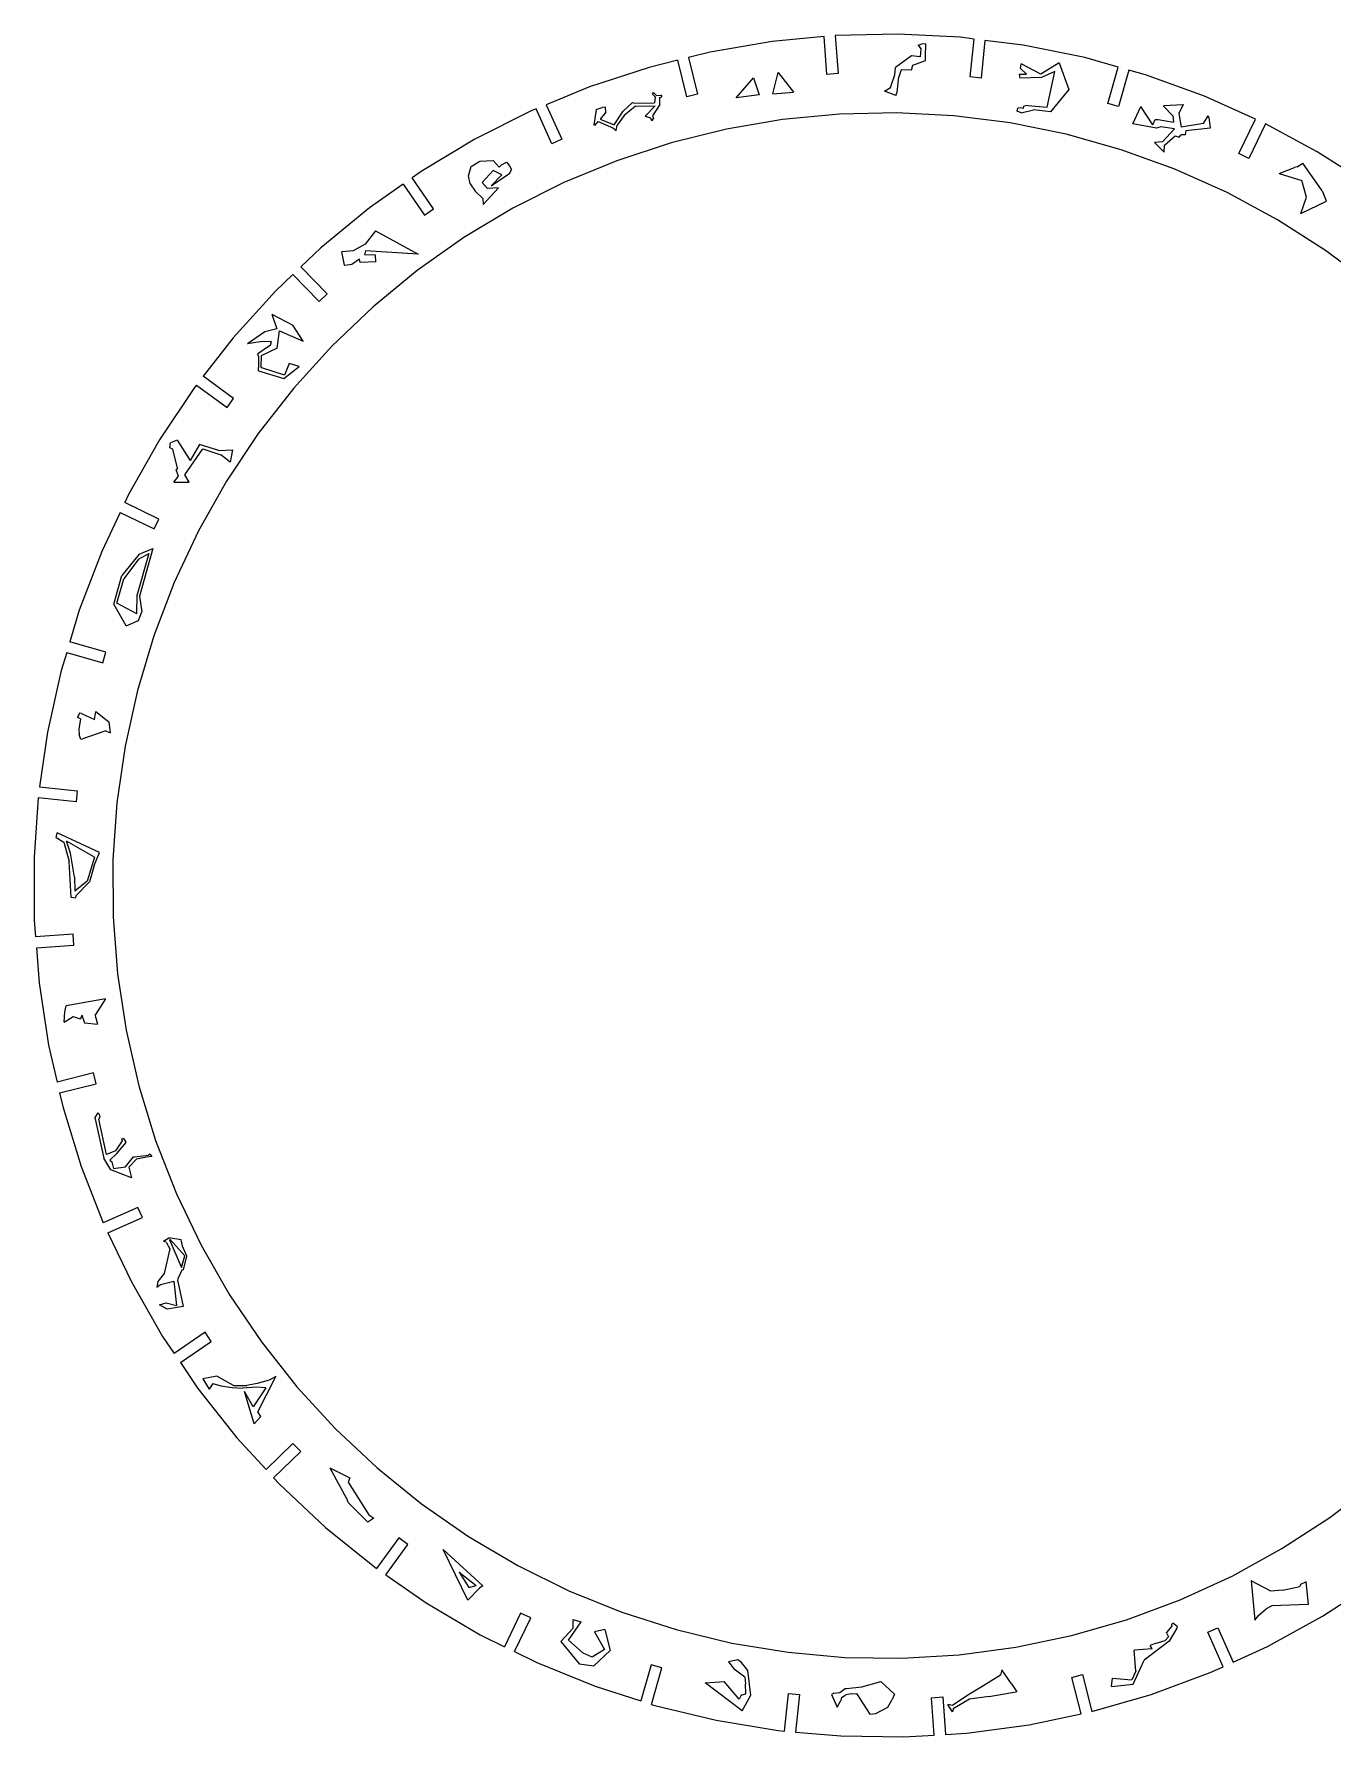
# Model space of a CAD drawing. Extents: x -761 to 761, y -265 to 265.
# Drawn here: x -497.5 to -379.5, y -257.9 to -103.3 of the extents above; entities that cross this region are included whole.
import ezdxf

# ---------------------------------------------------------------- set-up
doc = ezdxf.new("R2010")
doc.units = 0
doc.header["$MEASUREMENT"] = 0
doc.layers.get('0').update_dxf_attribs({"linetype": 'CONTINUOUS'})

msp = doc.modelspace()

# ---------------------------------------------------------------- linework, layer by layer
for p, q in [((-425.74, -103.49), (-430.45, -103.94)), ((-425.49, -106.94), (-425.74, -103.49)), ((-419.05, -103.27), (-424.73, -103.39)), ((-424.73, -103.39), (-424.48, -106.86)), ((-413.34, -103.56), (-419.05, -103.27)), ((-412.12, -103.72), (-413.34, -103.56)), ((-436.09, -104.91), (-438.06, -105.4)), ((-430.45, -103.94), (-436.09, -104.91)), ((-417.2, -104.28), (-416.94, -104.18)), ((-417.2, -104.28), (-416.95, -104.6)), ((-416.95, -104.6), (-417.03, -105.33)), ((-416.49, -104.14), (-416.94, -104.18)), ((-416.54, -105.29), (-416.49, -104.14)), ((-412.49, -107.15), (-412.12, -103.72)), ((-411.13, -103.84), (-411.48, -107.26)), ((-407.67, -104.28), (-411.13, -103.84)), ((-402.07, -105.41), (-407.67, -104.28)), ((-441.64, -106.29), (-447.07, -108.07)), ((-439.04, -105.64), (-441.64, -106.29)), ((-438.21, -108.96), (-439.04, -105.64)), ((-438.06, -105.4), (-437.23, -108.72)), ((-419.32, -106.98), (-419.25, -106.3)), ((-417.81, -105.25), (-419.25, -106.3)), ((-418.73, -106.53), (-418.96, -107.15)), ((-417.8, -106.56), (-418.73, -106.53)), ((-417.03, -105.33), (-417.81, -105.25)), ((-417.8, -106.56), (-417.68, -106.09)), ((-417.68, -106.09), (-416.52, -105.66)), ((-416.52, -105.66), (-416.54, -105.29)), ((-407.91, -106.38), (-407.84, -105.96)), ((-407.91, -106.38), (-407.37, -106.92)), ((-406.05, -106.92), (-407.84, -105.96)), ((-404.4, -105.89), (-406.05, -106.92)), ((-404.78, -106.66), (-406.01, -107.22)), ((-405.47, -109.92), (-404.78, -106.66)), ((-404.4, -105.89), (-403.51, -108.31)), ((-399.03, -106.27), (-402.07, -105.41)), ((-399.97, -109.58), (-399.03, -106.27)), ((-398.06, -106.54), (-399, -109.86)), ((-396.56, -106.96), (-398.06, -106.54)), ((-447.07, -108.07), (-450.98, -109.69)), ((-433.73, -109.07), (-432.17, -107.23)), ((-432.17, -107.23), (-431.64, -108.8)), ((-430.39, -108.69), (-429.93, -106.75)), ((-429.93, -106.75), (-428.51, -108.53)), ((-424.48, -106.86), (-425.49, -106.94)), ((-420.26, -108.46), (-419.72, -108.11)), ((-419.72, -108.11), (-419.32, -106.98)), ((-419.11, -108.55), (-418.96, -107.15)), ((-411.48, -107.26), (-412.49, -107.15)), ((-408.01, -106.91), (-407.37, -106.92)), ((-408.01, -106.91), (-407.97, -107.26)), ((-406.01, -107.22), (-407.97, -107.26)), ((-391.19, -108.91), (-396.56, -106.96)), ((-450.98, -109.69), (-449.57, -112.82)), ((-443.16, -109.48), (-443.99, -110.27)), ((-443.16, -109.48), (-442.95, -109.55)), ((-442.95, -109.55), (-441.14, -109.5)), ((-442.87, -109.81), (-441.08, -109.79)), ((-441.99, -110.71), (-441.08, -109.79)), ((-441.33, -108.74), (-441.24, -108.57)), ((-441.33, -108.74), (-441.09, -108.97)), ((-440.68, -109.65), (-441.33, -110.69)), ((-441.24, -108.57), (-440.98, -108.85)), ((-441.09, -108.97), (-441.14, -109.5)), ((-440.98, -108.85), (-440.58, -108.82)), ((-440.68, -109.02), (-440.47, -108.97)), ((-440.68, -109.65), (-440.68, -109.02)), ((-440.48, -108.89), (-440.58, -108.82)), ((-440.47, -108.97), (-440.48, -108.89)), ((-437.23, -108.72), (-438.21, -108.96)), ((-431.64, -108.8), (-433.73, -109.07)), ((-430.39, -108.69), (-428.51, -108.53)), ((-419.23, -108.86), (-420.26, -108.46)), ((-419.23, -108.86), (-419.11, -108.55)), ((-407.25, -109.75), (-407.6, -109.83)), ((-407.25, -109.75), (-405.47, -109.92)), ((-403.51, -108.31), (-405.19, -110.32)), ((-399, -109.86), (-399.97, -109.58)), ((-394.91, -109.83), (-394.88, -109.75)), ((-394.88, -109.75), (-393.13, -109.65)), ((-393.13, -109.65), (-393.53, -110.47)), ((-386.55, -110.99), (-391.19, -108.91)), ((-452.35, -110.25), (-457.46, -112.82)), ((-451.91, -110.07), (-452.35, -110.25)), ((-450.49, -113.23), (-451.91, -110.07)), ((-446.44, -110.12), (-446.65, -111.54)), ((-446.53, -111.53), (-446.28, -111.22)), ((-446.44, -110.12), (-445.91, -109.93)), ((-446.28, -111.22), (-444.94, -111.77)), ((-445.58, -110.35), (-446.1, -111.01)), ((-446.1, -111.01), (-444.81, -111.5)), ((-445.59, -109.92), (-445.91, -109.93)), ((-445.58, -110.35), (-445.59, -109.92)), ((-444.81, -111.5), (-443.99, -110.27)), ((-443.92, -110.65), (-444.55, -111.54)), ((-442.87, -109.81), (-443.92, -110.65)), ((-441.99, -110.71), (-441.5, -110.87)), ((-441.39, -111.14), (-441.5, -110.87)), ((-441.39, -111.14), (-441.33, -111.08)), ((-441.33, -110.69), (-441.25, -110.95)), ((-441.33, -111.08), (-441.25, -110.95)), ((-429.51, -111.03), (-434.62, -111.91)), ((-424.34, -110.53), (-429.51, -111.03)), ((-419.16, -110.42), (-424.34, -110.53)), ((-413.97, -110.69), (-419.16, -110.42)), ((-408.83, -111.34), (-413.97, -110.69)), ((-403.74, -112.37), (-408.83, -111.34)), ((-408.22, -110.26), (-408.14, -110)), ((-407.83, -110.42), (-408.22, -110.26)), ((-407.92, -109.97), (-408.14, -110)), ((-407.64, -110.02), (-407.92, -109.97)), ((-407.83, -110.42), (-406.73, -110.14)), ((-407.64, -110.02), (-407.6, -109.83)), ((-405.19, -110.32), (-406.73, -110.14)), ((-397.69, -111.43), (-396.97, -109.84)), ((-395.87, -111.5), (-396.97, -109.84)), ((-395.87, -111.5), (-395.66, -111.03)), ((-395.66, -111.03), (-395.4, -111.03)), ((-395.4, -111.03), (-393.99, -111.27)), ((-394.91, -109.83), (-394.08, -110.68)), ((-394.08, -110.68), (-393.99, -111.27)), ((-393.53, -110.47), (-393.31, -111.71)), ((-391.29, -111.38), (-390.85, -110.7)), ((-390.81, -110.83), (-390.85, -110.7)), ((-390.81, -110.83), (-390.67, -111.81)), ((-388.06, -114.12), (-386.55, -110.99)), ((-457.46, -112.82), (-462.36, -115.75)), ((-449.57, -112.82), (-450.49, -113.23)), ((-446.53, -111.53), (-446.65, -111.54)), ((-444.94, -111.77), (-444.63, -112.03)), ((-444.63, -112.03), (-444.55, -111.54)), ((-434.62, -111.91), (-439.65, -113.16)), ((-398.75, -113.77), (-403.74, -112.37)), ((-395.55, -111.82), (-397.69, -111.43)), ((-395.15, -111.7), (-395.55, -111.82)), ((-393.91, -111.86), (-395.15, -111.7)), ((-393.91, -111.86), (-395.01, -113.06)), ((-394.81, -113.35), (-393.84, -112.51)), ((-393.84, -112.51), (-393.48, -112.64)), ((-393.48, -112.64), (-393.31, -112.41)), ((-391.29, -111.38), (-393.31, -111.71)), ((-392.93, -112.42), (-393.31, -112.41)), ((-392.87, -112.05), (-392.93, -112.42)), ((-390.67, -111.81), (-392.87, -112.05)), ((-385.64, -111.42), (-387.15, -114.56)), ((-380.94, -113.96), (-385.64, -111.42)), ((-439.65, -113.16), (-444.58, -114.78)), ((-393.87, -115.54), (-398.75, -113.77)), ((-395.01, -113.06), (-395.72, -113.12)), ((-394.86, -113.98), (-395.72, -113.12)), ((-394.86, -113.98), (-394.81, -113.35)), ((-387.15, -114.56), (-388.06, -114.12)), ((-376.13, -117.04), (-380.94, -113.96)), ((-462.36, -115.75), (-463.17, -116.32)), ((-458.05, -116.13), (-457.79, -115.31)), ((-457.79, -115.31), (-457.03, -114.8)), ((-457.03, -114.8), (-455.81, -114.74)), ((-455.8, -115.65), (-456.82, -116.75)), ((-455.98, -117.06), (-454.3, -115.9)), ((-455.26, -115.37), (-455.81, -114.74)), ((-455.02, -116.05), (-455.8, -115.65)), ((-455.26, -115.37), (-455.04, -115.14)), ((-455.04, -115.14), (-454.59, -114.91)), ((-454.59, -114.91), (-454.31, -115.22)), ((-454.31, -115.22), (-454.13, -115.58)), ((-454.3, -115.9), (-454.13, -115.58)), ((-444.58, -114.78), (-449.38, -116.76)), ((-389.14, -117.66), (-393.87, -115.54)), ((-384.4, -115.94), (-383.02, -115.39)), ((-384.4, -115.94), (-382.36, -116.57)), ((-382.77, -115.32), (-383.02, -115.39)), ((-382.77, -115.32), (-382.25, -115)), ((-380.51, -117.49), (-382.25, -115)), ((-463.99, -116.9), (-467.04, -119.04)), ((-463.99, -116.9), (-462.05, -119.73)), ((-461.22, -119.15), (-463.17, -116.32)), ((-457.9, -116.86), (-458.05, -116.13)), ((-457.9, -116.86), (-457.44, -117.53)), ((-457.44, -117.53), (-456.76, -118.2)), ((-456.32, -117.29), (-456.82, -116.75)), ((-455.32, -117.23), (-456.7, -118.74)), ((-455.32, -117.23), (-456.32, -117.29)), ((-455.98, -117.06), (-455.02, -116.05)), ((-449.38, -116.76), (-454.01, -119.09)), ((-381.91, -118.08), (-382.36, -116.57)), ((-380.51, -117.49), (-380.42, -117.7)), ((-467.04, -119.04), (-471.46, -122.67)), ((-456.76, -118.2), (-456.7, -118.74)), ((-384.57, -120.13), (-389.14, -117.66)), ((-382.43, -119.55), (-381.91, -118.08)), ((-382.43, -119.55), (-380.12, -118.44)), ((-380.12, -118.44), (-380.42, -117.7)), ((-462.05, -119.73), (-461.22, -119.15)), ((-454.01, -119.09), (-458.46, -121.75)), ((-380.2, -122.92), (-384.57, -120.13)), ((-466.51, -121.13), (-467.42, -122.36)), ((-466.51, -121.13), (-462.61, -123.25)), ((-458.46, -121.75), (-462.71, -124.74)), ((-471.46, -122.67), (-473.27, -124.4)), ((-468.53, -122.94), (-469.54, -123.04)), ((-469.31, -124.27), (-469.54, -123.04)), ((-467.96, -123.7), (-468.66, -124.21)), ((-467.42, -122.36), (-468.53, -122.94)), ((-467.89, -124), (-467.96, -123.7)), ((-467.39, -122.96), (-467.5, -123.32)), ((-466.49, -123.34), (-467.5, -123.32)), ((-462.61, -123.25), (-467.39, -122.96)), ((-466.46, -123.94), (-466.49, -123.34)), ((-376.05, -126.03), (-380.2, -122.92)), ((-474, -125.1), (-475.59, -126.61)), ((-474, -125.1), (-471.62, -127.55)), ((-470.9, -126.85), (-473.27, -124.4)), ((-469.31, -124.27), (-469.29, -124.29)), ((-468.66, -124.21), (-469.29, -124.29)), ((-466.46, -123.94), (-467.89, -124)), ((-462.71, -124.74), (-466.72, -128.03)), ((-475.59, -126.61), (-479.43, -130.85)), ((-471.62, -127.55), (-470.9, -126.85)), ((-466.72, -128.03), (-470.47, -131.61)), ((-475.92, -128.72), (-474.01, -129.71)), ((-475.92, -128.72), (-475.45, -130.04)), ((-473.08, -131.15), (-474.01, -129.71)), ((-479.43, -130.85), (-482.16, -134.35)), ((-476.55, -130.31), (-478.13, -131.4)), ((-476.98, -131.22), (-478.13, -131.4)), ((-475.95, -131.18), (-476.98, -131.22)), ((-475.45, -130.04), (-476.55, -130.31)), ((-476.02, -131.51), (-475.95, -131.18)), ((-475.42, -131.8), (-475.22, -130.21)), ((-475.22, -130.21), (-473.08, -131.15)), ((-476.02, -131.51), (-477.18, -132.31)), ((-477.13, -132.51), (-477.18, -132.31)), ((-477.13, -132.51), (-477.11, -133.56)), ((-476.88, -132.5), (-476.91, -133.46)), ((-475.42, -131.8), (-476.88, -132.5)), ((-470.47, -131.61), (-473.95, -135.45)), ((-479.38, -136.36), (-482.16, -134.35)), ((-477.13, -133.84), (-477.11, -133.56)), ((-477.13, -133.84), (-474.81, -134.55)), ((-476.83, -133.58), (-476.91, -133.46)), ((-474.77, -134.25), (-476.83, -133.58)), ((-474.81, -134.55), (-473.43, -133.47)), ((-474.34, -133.18), (-474.77, -134.25)), ((-473.43, -133.47), (-474.34, -133.18)), ((-482.94, -135.36), (-486.11, -140.12)), ((-482.77, -135.14), (-482.94, -135.36)), ((-482.77, -135.14), (-479.98, -137.18)), ((-473.95, -135.45), (-477.14, -139.55)), ((-479.98, -137.18), (-479.38, -136.36)), ((-486.11, -140.12), (-488.92, -145.09)), ((-485.19, -140.85), (-485.11, -140.39)), ((-484.5, -140.15), (-485.11, -140.39)), ((-484.5, -140.15), (-483.33, -142.01)), ((-482.47, -140.53), (-483.33, -142.01)), ((-480.74, -141.1), (-482.47, -140.53)), ((-477.14, -139.55), (-480.02, -143.86)), ((-484.91, -140.98), (-485.19, -140.85)), ((-484.47, -142.69), (-484.91, -140.98)), ((-483.82, -143.29), (-482.17, -140.94)), ((-482.17, -140.94), (-480.55, -141.48)), ((-480.74, -141.1), (-479.49, -141.04)), ((-479.71, -142.16), (-480.55, -141.48)), ((-479.49, -141.04), (-479.71, -142.16)), ((-484.82, -143.97), (-484.4, -143.42)), ((-484.47, -142.69), (-484.6, -142.84)), ((-484.4, -143.42), (-484.6, -142.84)), ((-483.43, -143.96), (-483.82, -143.29)), ((-488.92, -145.09), (-489.26, -145.8)), ((-484.82, -143.97), (-483.43, -143.96)), ((-480.02, -143.86), (-482.57, -148.38)), ((-489.69, -146.71), (-491.36, -150.27)), ((-489.69, -146.71), (-486.61, -148.21)), ((-486.17, -147.31), (-489.26, -145.8)), ((-486.61, -148.21), (-486.17, -147.31)), ((-482.57, -148.38), (-484.78, -153.07)), ((-487.97, -150.51), (-486.73, -150)), ((-486.73, -150), (-487.93, -154.33)), ((-491.36, -150.27), (-493.4, -155.6)), ((-487.97, -150.51), (-489.54, -152.43)), ((-488.02, -150.96), (-489.37, -152.74)), ((-487.09, -150.45), (-488.16, -154.15)), ((-488.02, -150.96), (-487.09, -150.45)), ((-490.26, -155.04), (-489.54, -152.43)), ((-489.98, -154.94), (-489.37, -152.74)), ((-484.78, -153.07), (-486.63, -157.91)), ((-488.19, -155.91), (-488.16, -154.15)), ((-487.93, -154.33), (-487.73, -155.74)), ((-493.4, -155.6), (-494.26, -158.45)), ((-489.16, -157.02), (-490.26, -155.04)), ((-488.19, -155.91), (-489.98, -154.94)), ((-488.01, -156.54), (-487.73, -155.74)), ((-489.16, -157.02), (-488.01, -156.54)), ((-490.99, -159.39), (-494.26, -158.45)), ((-486.63, -157.91), (-488.13, -162.88)), ((-494.55, -159.42), (-495.05, -161.08)), ((-494.55, -159.42), (-491.27, -160.36)), ((-491.27, -160.36), (-490.99, -159.39)), ((-495.05, -161.08), (-496.29, -166.66)), ((-488.13, -162.88), (-489.25, -167.95)), ((-493.39, -164.95), (-493.58, -165.33)), ((-493.29, -165.45), (-493.58, -165.33)), ((-493.29, -165.45), (-493.45, -166.39)), ((-493.21, -164.96), (-493.39, -164.95)), ((-493.21, -164.96), (-492.01, -165.51)), ((-492.01, -165.51), (-491.89, -164.78)), ((-491.89, -164.78), (-490.73, -165.73)), ((-496.29, -166.66), (-497.01, -171.64)), ((-493.45, -166.39), (-493.41, -166.89)), ((-493.3, -167.23), (-493.41, -166.89)), ((-491, -166.55), (-493.25, -167.34)), ((-491, -166.55), (-490.59, -166.73)), ((-490.73, -165.73), (-490.59, -166.73)), ((-493.25, -167.34), (-493.3, -167.23)), ((-489.25, -167.95), (-490, -173.08)), ((-497.01, -171.64), (-493.6, -172)), ((-497.13, -172.64), (-497.51, -178.01)), ((-493.7, -173), (-497.13, -172.64)), ((-493.6, -172), (-493.7, -173)), ((-490, -173.08), (-490.36, -178.25)), ((-495.5, -176.22), (-495.4, -175.81)), ((-495.5, -176.22), (-494.8, -176.65)), ((-491.56, -177.59), (-495.4, -175.81)), ((-494.8, -176.65), (-494.33, -178.42)), ((-492.03, -178.02), (-494.57, -176.57)), ((-494.21, -177.66), (-494.57, -176.57)), ((-493.85, -179.84), (-494.21, -177.66)), ((-492.06, -178.79), (-491.56, -177.59)), ((-497.51, -178.01), (-497.49, -183.73)), ((-494.15, -181.67), (-494.33, -178.42)), ((-492.03, -178.02), (-492.7, -180.2)), ((-492.06, -178.79), (-492.48, -180.26)), ((-490.36, -178.25), (-490.34, -183.44)), ((-493.85, -179.84), (-493.81, -181.1)), ((-492.7, -180.2), (-493.81, -181.1)), ((-493.69, -181.51), (-492.48, -180.26)), ((-493.79, -181.73), (-494.15, -181.67)), ((-493.69, -181.51), (-493.79, -181.73)), ((-497.49, -183.73), (-497.38, -185.25)), ((-490.34, -183.44), (-489.94, -188.61)), ((-493.97, -185), (-497.38, -185.25)), ((-493.9, -186), (-493.97, -185)), ((-497.3, -186.25), (-493.9, -186)), ((-497.3, -186.25), (-497.05, -189.43)), ((-489.94, -188.61), (-489.16, -193.74)), ((-497.05, -189.43), (-496.19, -195.08)), ((-494.71, -192.06), (-494.61, -191.52)), ((-491.02, -190.88), (-494.61, -191.52)), ((-491.02, -190.88), (-491.94, -192.31)), ((-494.79, -192.99), (-494.71, -192.06)), ((-494.79, -192.99), (-493.95, -192.49)), ((-493.95, -192.49), (-493.33, -192.7)), ((-493.33, -192.7), (-493.3, -192.7)), ((-493.17, -192.36), (-493.3, -192.7)), ((-493.17, -192.36), (-492.93, -193.06)), ((-492.93, -193.06), (-491.74, -193.19)), ((-491.91, -192.6), (-491.94, -192.31)), ((-491.91, -192.6), (-491.74, -193.19)), ((-489.16, -193.74), (-488, -198.79)), ((-496.19, -195.08), (-495.42, -198.44)), ((-492.12, -197.61), (-495.42, -198.44)), ((-491.88, -198.59), (-492.12, -197.61)), ((-495.19, -199.42), (-491.88, -198.59)), ((-495.19, -199.42), (-494.91, -200.65)), ((-488, -198.79), (-486.47, -203.75)), ((-494.91, -200.65), (-493.23, -206.11)), ((-491.73, -201.23), (-491.98, -201.67)), ((-491.98, -201.67), (-491.17, -205.37)), ((-491.6, -201.37), (-491.73, -201.23)), ((-491.53, -201.59), (-491.62, -201.8)), ((-490.93, -205.03), (-491.62, -201.8)), ((-491.6, -201.37), (-491.53, -201.59)), ((-489.51, -203.77), (-490.1, -204.68)), ((-489.99, -204.92), (-489.15, -203.94)), ((-489.38, -203.58), (-489.57, -203.62)), ((-489.57, -203.62), (-489.51, -203.77)), ((-489.38, -203.58), (-489.2, -203.85)), ((-489.15, -203.94), (-489.2, -203.85)), ((-486.47, -203.75), (-484.58, -208.58)), ((-490.54, -206.42), (-491.17, -205.37)), ((-490.1, -204.68), (-490.93, -205.03)), ((-490.64, -205.54), (-489.99, -204.92)), ((-490.64, -205.54), (-490.44, -205.7)), ((-489.21, -206.14), (-488.49, -205.23)), ((-488.9, -206.18), (-488.21, -205.46)), ((-488.49, -205.23), (-488.38, -205.22)), ((-488.38, -205.22), (-487.12, -205.09)), ((-487.29, -205.25), (-488.21, -205.46)), ((-486.81, -205.21), (-487.29, -205.25)), ((-487, -205), (-487.12, -205.09)), ((-487, -205), (-486.81, -205.21)), ((-493.23, -206.11), (-491.22, -211.24)), ((-488.66, -207.13), (-490.54, -206.42)), ((-490.44, -205.7), (-490.31, -206.28)), ((-490.31, -206.28), (-489.21, -206.14)), ((-488.9, -206.18), (-488.66, -207.13)), ((-484.58, -208.58), (-482.34, -213.26)), ((-488.08, -209.83), (-491.22, -211.24)), ((-487.67, -210.75), (-488.08, -209.83)), ((-490.8, -212.15), (-487.67, -210.75)), ((-490.8, -212.15), (-488.67, -216.59)), ((-485.75, -212.88), (-485.28, -212.6)), ((-485.52, -212.98), (-485.75, -212.88)), ((-485.52, -212.98), (-485.19, -213.58)), ((-484.15, -212.76), (-485.28, -212.6)), ((-485.17, -212.72), (-485.21, -212.76)), ((-485.21, -212.76), (-484.12, -215.29)), ((-485.17, -212.72), (-483.81, -214.23)), ((-484.12, -212.88), (-484.15, -212.76)), ((-484.04, -213.34), (-484.12, -212.88)), ((-483.63, -214.27), (-484.04, -213.34)), ((-482.34, -213.26), (-479.76, -217.76)), ((-485.19, -213.58), (-485.68, -215.83)), ((-484.12, -215.29), (-483.81, -214.23)), ((-483.94, -215.49), (-483.63, -214.27)), ((-485.68, -215.83), (-486.26, -216.56)), ((-484.46, -216.57), (-484.42, -216.25)), ((-484.1, -215.53), (-484.42, -216.25)), ((-483.94, -215.49), (-484.1, -215.53)), ((-488.67, -216.59), (-485.83, -221.55)), ((-486.26, -216.56), (-486.37, -217.08)), ((-486.37, -217.08), (-486.04, -216.84)), ((-486.04, -216.84), (-484.83, -216.52)), ((-484.83, -216.52), (-484.58, -218.73)), ((-484.46, -216.57), (-483.98, -218.83)), ((-479.76, -217.76), (-476.85, -222.05)), ((-486.11, -218.68), (-485.51, -218.49)), ((-485.42, -219.07), (-486.11, -218.68)), ((-485.51, -218.49), (-484.58, -218.73)), ((-483.98, -218.83), (-485.42, -219.07)), ((-485.83, -221.55), (-484.79, -223.08)), ((-481.98, -221.17), (-484.79, -223.08)), ((-484.22, -223.91), (-481.41, -222.01)), ((-481.41, -222.01), (-481.98, -221.17)), ((-476.85, -222.05), (-473.63, -226.12)), ((-484.22, -223.91), (-482.62, -226.28)), ((-480.9, -225.16), (-482.17, -225.4)), ((-482.17, -225.4), (-481.62, -226.32)), ((-479.39, -226.01), (-480.9, -225.16)), ((-476.16, -225.53), (-477.23, -225.83)), ((-477.19, -228.39), (-475.55, -225.17)), ((-475.55, -225.17), (-476.16, -225.53)), ((-482.62, -226.28), (-479.08, -230.76)), ((-481.26, -225.83), (-481.62, -226.32)), ((-481.26, -225.83), (-480.56, -226.03)), ((-480.56, -226.03), (-479.53, -226.19)), ((-479.53, -226.19), (-478.59, -226.23)), ((-479.39, -226.01), (-478.17, -226)), ((-477.29, -226.14), (-478.59, -226.23)), ((-477.62, -227.93), (-478.41, -226.55)), ((-477.53, -229.49), (-478.41, -226.55)), ((-477.23, -225.83), (-478.17, -226)), ((-476.46, -226.21), (-477.62, -227.93)), ((-476.46, -226.21), (-477.29, -226.14)), ((-473.63, -226.12), (-470.12, -229.94)), ((-477.53, -229.49), (-476.91, -228.82)), ((-476.91, -228.82), (-477.19, -228.39)), ((-470.12, -229.94), (-466.34, -233.49)), ((-479.08, -230.76), (-476.43, -233.64)), ((-473.99, -231.28), (-476.43, -233.64)), ((-473.29, -232), (-473.99, -231.28)), ((-475.75, -234.38), (-473.29, -232)), ((-468.97, -234.32), (-470.62, -233.52)), ((-469.11, -236.3), (-470.62, -233.52)), ((-466.34, -233.49), (-462.31, -236.76)), ((-475.75, -234.38), (-475.21, -234.97)), ((-475.21, -234.97), (-471.04, -238.89)), ((-468.97, -234.32), (-468.83, -234.4)), ((-468.83, -234.4), (-468.97, -234.79)), ((-468.97, -234.79), (-467.09, -237.74)), ((-379.8, -237.99), (-375.67, -234.85)), ((-469.11, -236.3), (-469.06, -236.43)), ((-469.04, -236.45), (-469.06, -236.43)), ((-468.95, -236.65), (-469.04, -236.45)), ((-468.95, -236.65), (-467.19, -238.42)), ((-466.65, -238.06), (-467.19, -238.42)), ((-467.09, -237.74), (-466.65, -238.06)), ((-462.31, -236.76), (-458.05, -239.71)), ((-384.15, -240.81), (-379.8, -237.99)), ((-471.04, -238.89), (-466.6, -242.48)), ((-464.38, -239.84), (-466.39, -242.62)), ((-465.56, -243.2), (-463.56, -240.44)), ((-463.56, -240.44), (-464.38, -239.84)), ((-456.75, -244.19), (-460.34, -240.9)), ((-458.12, -245.49), (-460.34, -240.9)), ((-458.05, -239.71), (-453.58, -242.34)), ((-388.69, -243.31), (-384.15, -240.81)), ((-466.6, -242.48), (-466.39, -242.62)), ((-453.58, -242.34), (-448.92, -244.64)), ((-465.56, -243.2), (-461.9, -245.74)), ((-458.91, -242.96), (-458.01, -244.36)), ((-458.91, -242.96), (-457.35, -244.16)), ((-458.01, -244.36), (-457.35, -244.16)), ((-456.75, -244.19), (-457.04, -244.4)), ((-393.41, -245.47), (-388.69, -243.31)), ((-385.15, -244.68), (-386.94, -243.73)), ((-386.94, -243.73), (-386.62, -247.31)), ((-384.06, -244.6), (-382.54, -244.24)), ((-382.46, -244.06), (-382.54, -244.24)), ((-381.96, -243.84), (-382.46, -244.06)), ((-381.73, -245.87), (-381.96, -243.84)), ((-461.9, -245.74), (-456.98, -248.64)), ((-458.12, -245.49), (-457.04, -244.4)), ((-448.92, -244.64), (-444.12, -246.59)), ((-398.28, -247.27), (-393.41, -245.47)), ((-384.06, -244.6), (-385.15, -244.68)), ((-381.81, -245.89), (-385.08, -246.02)), ((-381.73, -245.87), (-381.81, -245.89)), ((-380.47, -246.95), (-377.3, -244.89)), ((-453.31, -246.67), (-454.78, -249.72)), ((-453.88, -250.17), (-452.4, -247.11)), ((-452.4, -247.11), (-453.31, -246.67)), ((-448.56, -247.26), (-448.58, -248.07)), ((-448.56, -247.26), (-447.8, -247.45)), ((-444.12, -246.59), (-439.18, -248.17)), ((-403.26, -248.71), (-398.28, -247.27)), ((-386.62, -247.31), (-386.26, -246.86)), ((-386.26, -246.86), (-385.59, -246.29)), ((-385.08, -246.02), (-385.59, -246.29)), ((-385.48, -249.71), (-380.47, -246.95)), ((-456.98, -248.64), (-454.78, -249.72)), ((-449.65, -249.26), (-448.58, -248.07)), ((-448.96, -249.13), (-447.8, -247.45)), ((-445.67, -248.15), (-446.61, -248.36)), ((-446.61, -248.36), (-445.69, -249.97)), ((-445.67, -248.15), (-445.17, -250.06)), ((-439.18, -248.17), (-434.13, -249.39)), ((-408.34, -249.77), (-403.26, -248.71)), ((-394.77, -249.15), (-394.47, -248.84)), ((-394.16, -247.86), (-394.63, -248.42)), ((-394.61, -248.52), (-394.63, -248.42)), ((-394.61, -248.52), (-394.47, -248.84)), ((-393.69, -248.05), (-394.39, -249.22)), ((-394.2, -247.7), (-394.08, -247.58)), ((-394.2, -247.7), (-394.16, -247.86)), ((-393.71, -247.86), (-394.08, -247.58)), ((-393.65, -247.93), (-393.71, -247.86)), ((-393.69, -248.05), (-393.65, -247.93)), ((-390.89, -248.41), (-389.97, -248)), ((-389.49, -251.54), (-390.89, -248.41)), ((-389.97, -248), (-388.57, -251.12)), ((-453.88, -250.17), (-451.85, -251.17)), ((-449.65, -249.26), (-447.99, -251.27)), ((-447.62, -250.31), (-448.96, -249.13)), ((-446.82, -250.68), (-447.62, -250.31)), ((-445.69, -249.97), (-446.82, -250.68)), ((-445.17, -250.06), (-446.65, -251.45)), ((-434.13, -249.39), (-429.01, -250.23)), ((-429.01, -250.23), (-423.85, -250.69)), ((-418.66, -250.77), (-413.48, -250.46)), ((-413.48, -250.46), (-408.34, -249.77)), ((-395.94, -249.91), (-397.58, -250.05)), ((-397.43, -251.93), (-397.58, -250.05)), ((-394.39, -249.22), (-396.67, -250.95)), ((-395.68, -249.44), (-396.12, -249.61)), ((-395.94, -249.91), (-396.12, -249.61)), ((-395.68, -249.44), (-394.77, -249.15)), ((-388.57, -251.12), (-385.48, -249.71)), ((-451.85, -251.17), (-446.55, -253.31)), ((-447.99, -251.27), (-446.65, -251.45)), ((-441.46, -251.37), (-442.39, -254.65)), ((-440.49, -251.65), (-441.46, -251.37)), ((-441.43, -254.96), (-440.49, -251.65)), ((-433.59, -250.92), (-434.42, -251.09)), ((-434.42, -251.09), (-433.92, -251.75)), ((-432.95, -252.48), (-433.92, -251.75)), ((-433.24, -251.15), (-433.59, -250.92)), ((-432.67, -251.89), (-433.24, -251.15)), ((-432.41, -254.12), (-432.67, -251.89)), ((-423.85, -250.69), (-418.66, -250.77)), ((-409.6, -251.83), (-409.72, -252.3)), ((-408.72, -253.09), (-409.6, -251.83)), ((-397.43, -251.93), (-397.79, -252.72)), ((-397.67, -253.12), (-396.67, -250.95)), ((-390.68, -252.08), (-389.49, -251.54)), ((-446.55, -253.31), (-442.39, -254.65)), ((-436.54, -253.01), (-434.81, -252.88)), ((-433.19, -255.56), (-436.54, -253.01)), ((-433.47, -254.5), (-434.81, -252.88)), ((-432.95, -252.48), (-432.87, -253.08)), ((-432.85, -254.01), (-432.87, -253.08)), ((-424.31, -253.89), (-423.83, -253.51)), ((-423.83, -253.51), (-423.7, -253.51)), ((-423.7, -253.51), (-422.33, -253.37)), ((-422.33, -253.37), (-420.58, -252.87)), ((-420.58, -252.87), (-419.35, -254.02)), ((-411.48, -253.41), (-412.7, -254.13)), ((-409.72, -252.3), (-411.48, -253.41)), ((-408.72, -253.09), (-408.25, -253.82)), ((-403.24, -252.51), (-402.26, -252.26)), ((-402.4, -255.83), (-403.24, -252.51)), ((-402.26, -252.26), (-401.42, -255.62)), ((-399.64, -253.35), (-399.55, -252.58)), ((-399.64, -253.35), (-397.67, -253.12)), ((-399.55, -252.58), (-397.79, -252.72)), ((-396.04, -254.07), (-390.68, -252.08)), ((-441.43, -254.96), (-441.11, -255.06)), ((-441.11, -255.06), (-435.55, -256.4)), ((-433.32, -254.18), (-433.47, -254.5)), ((-433.18, -254.08), (-433.32, -254.18)), ((-433.19, -255.56), (-432.41, -254.12)), ((-433.18, -254.08), (-432.85, -254.01)), ((-429.34, -257.38), (-428.98, -253.97)), ((-428.98, -253.97), (-427.98, -254.07)), ((-427.98, -254.07), (-428.33, -257.47)), ((-424.85, -253.94), (-425.06, -254.07)), ((-425.06, -254.07), (-424.57, -255.21)), ((-424.85, -253.94), (-424.31, -253.89)), ((-424.57, -255.21), (-424.21, -254.6)), ((-424.17, -254.34), (-424.21, -254.6)), ((-424.17, -254.34), (-423.76, -254.08)), ((-423.3, -253.99), (-423.76, -254.08)), ((-423.3, -253.99), (-422.81, -253.96)), ((-422.81, -253.96), (-421.59, -255.85)), ((-419.95, -255.2), (-419.56, -254.52)), ((-419.35, -254.02), (-419.56, -254.52)), ((-415.98, -254.37), (-414.97, -254.29)), ((-415.74, -257.75), (-415.98, -254.37)), ((-414.97, -254.29), (-414.73, -257.69)), ((-414.07, -255.65), (-414.51, -254.97)), ((-414.09, -255.05), (-414.51, -254.97)), ((-412.7, -254.13), (-414.09, -255.05)), ((-412.54, -254.49), (-414.02, -255.35)), ((-410.76, -254.24), (-412.54, -254.49)), ((-410.76, -254.24), (-408.34, -253.82)), ((-408.25, -253.82), (-408.34, -253.82)), ((-401.42, -255.62), (-396.04, -254.07)), ((-435.55, -256.4), (-429.91, -257.33)), ((-421.59, -255.85), (-421.05, -255.8)), ((-421.05, -255.8), (-419.95, -255.2)), ((-414.02, -255.35), (-414.07, -255.65)), ((-407.13, -256.82), (-402.4, -255.83)), ((-429.91, -257.33), (-429.34, -257.38)), ((-428.33, -257.47), (-424.22, -257.83)), ((-424.22, -257.83), (-418.5, -257.92)), ((-418.5, -257.92), (-415.74, -257.75)), ((-414.73, -257.69), (-412.8, -257.58)), ((-412.8, -257.58), (-407.13, -256.82))]:
    msp.add_line(p, q)

doc.saveas('drawing.dxf')
